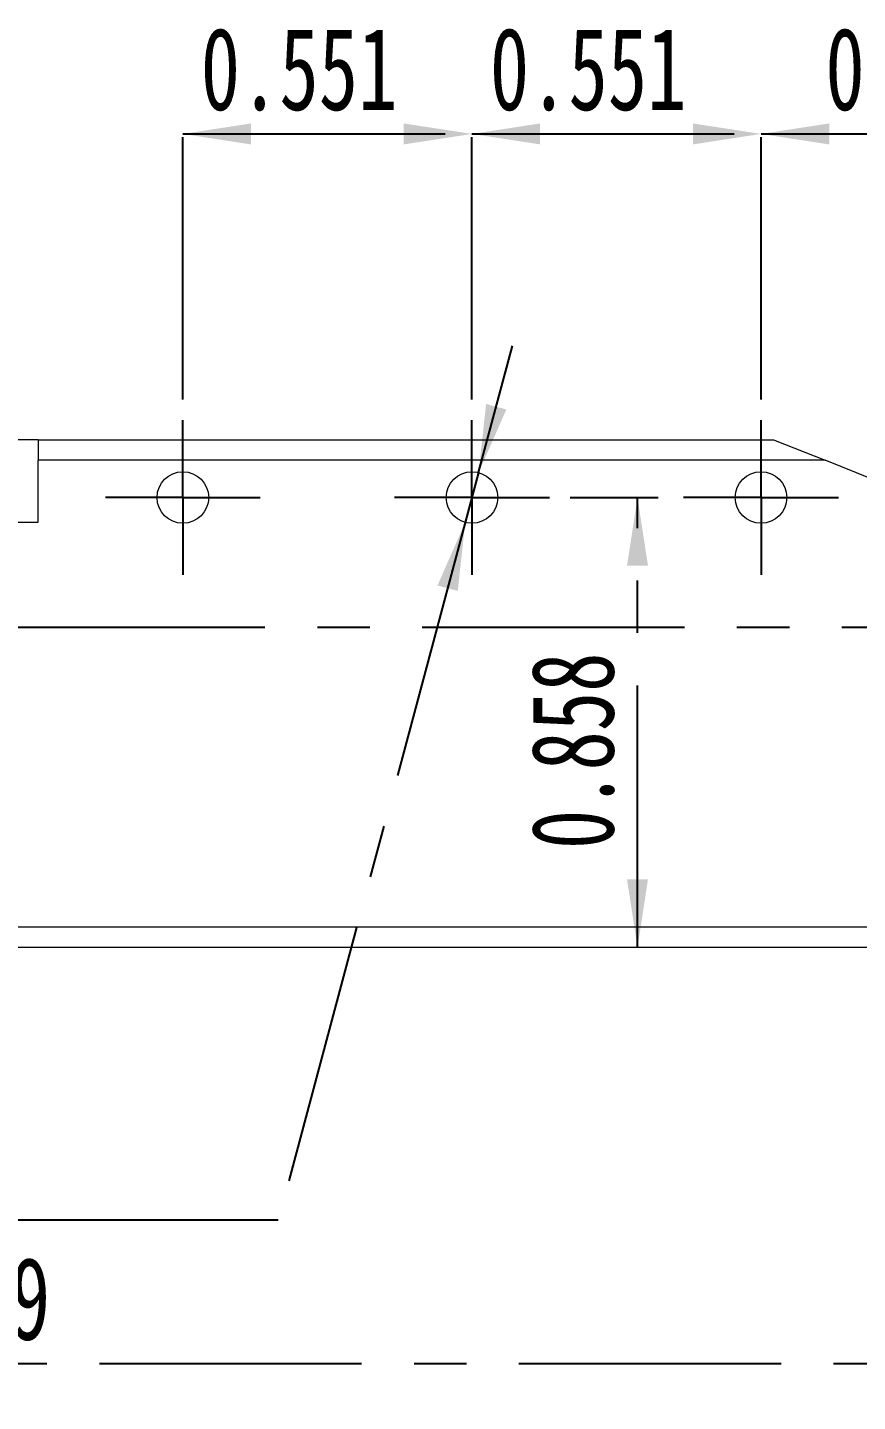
# Model space of a CAD drawing. Header units: inches. Extents: x 0.2 to 16.3, y 0.2 to 11.5.
# Drawn here: x 6.389 to 7.971, y 5.836 to 8.457 of the extents above; entities that cross this region are included whole.
import ezdxf

# ---------------------------------------------------------------- set-up
doc = ezdxf.new("R2010")
doc.units = ezdxf.units.IN
doc.header["$MEASUREMENT"] = 0
doc.linetypes.add('CENTERX2', pattern=[0.8, 0.5, -0.1, 0.1, -0.1])
doc.layers.add('CENTER_LINE', color=7, linetype='CENTERX2')
doc.styles.add('SLDTEXTSTYLE0', font='TXT', dxfattribs={"width": 0.7})
doc.dimstyles.new('SLDDIMSTYLE0', dxfattribs={"dimtxt": 0.15748, "dimasz": 0.13, "dimexe": 0, "dimexo": 0.0625, "dimgap": 0.03937, "dimtad": 1, "dimdec": 3, "dimrnd": 1e-09, "dimzin": 12, "dimdsep": 46, "dimtxsty": 'SLDTEXTSTYLE0', "dimsah": 1, "dimcen": 0.09, "dimadec": 0, "dimazin": 3, "dimtfac": 1, "dimtdec": 3, "dimtofl": 0, "dimtmove": 0, "dimatfit": 3, "dimfxl": 1, "dimfrac": 2, "dimtolj": 1, "dimtzin": 12, "dimarcsym": 0})
doc.dimstyles.new('SLDDIMSTYLE5', dxfattribs={"dimtxt": 0.15748, "dimasz": 0.13, "dimexe": 0, "dimexo": 0.0625, "dimgap": 0.03937, "dimtad": 1, "dimdec": 3, "dimrnd": 1e-09, "dimdsep": 46, "dimtxsty": 'SLDTEXTSTYLE0', "dimsah": 1, "dimcen": 0.09, "dimadec": 0, "dimazin": 2, "dimtfac": 1, "dimtdec": 3, "dimtofl": 0, "dimtmove": 0, "dimatfit": 3, "dimfxl": 1, "dimfrac": 2, "dimtolj": 1, "dimtzin": 12, "dimarcsym": 0})
doc.dimstyles.new('SLDDIMSTYLE7', dxfattribs={"dimtxt": 0.15748, "dimasz": 0.13, "dimexe": 0, "dimexo": 0.0625, "dimgap": 0.03937, "dimtad": 0, "dimtih": 1, "dimtoh": 1, "dimdec": 3, "dimrnd": 1e-09, "dimzin": 12, "dimdsep": 46, "dimtxsty": 'SLDTEXTSTYLE0', "dimsah": 1, "dimcen": 0, "dimadec": 0, "dimazin": 3, "dimtfac": 1, "dimtdec": 3, "dimtmove": 0, "dimatfit": 3, "dimfxl": 1, "dimfrac": 2, "dimtolj": 1, "dimtzin": 12, "dimarcsym": 0})

# ---------------------------------------------------------------- blocks, each defined once
blk = doc.blocks.new('_D_6')
at = {"layer": 'CENTER_LINE'}
for p, q in [((4.1257, 7.1117), (4.1257, 5.8693)), ((8.5155, 6.6668), (8.5155, 5.8693)), ((4.1257, 5.9086), (8.5155, 5.9086))]:
    blk.add_line(p, q, dxfattribs=at)
for points in [[(4.1257, 5.9086), (4.2557, 5.8886), (4.2557, 5.9286)], [(8.5155, 5.9086), (8.3855, 5.9286), (8.3855, 5.8886)]]:
    blk.add_solid(points, dxfattribs=at)
at = {"layer": 'CENTER_LINE', "insert": (6.1319, 6.1116), "char_height": 0.15748, "attachment_point": 1, "style": 'SLDTEXTSTYLE0'}
blk.add_mtext('4.39', dxfattribs=at)
blk = doc.blocks.new('_D_8')
at = {"layer": 'CENTER_LINE'}
for p, q in [((7.236, 7.7475), (7.236, 8.2933)), ((7.7872, 7.7475), (7.7872, 8.2933)), ((7.236, 8.2539), (7.7872, 8.2539))]:
    blk.add_line(p, q, dxfattribs=at)
for points in [[(7.236, 8.2539), (7.366, 8.2339), (7.366, 8.2739)], [(7.7872, 8.2539), (7.6572, 8.2739), (7.6572, 8.2339)]]:
    blk.add_solid(points, dxfattribs=at)
at = {"layer": 'CENTER_LINE', "insert": (7.2701, 8.4569), "char_height": 0.15748, "attachment_point": 1, "style": 'SLDTEXTSTYLE0'}
blk.add_mtext('0.551', dxfattribs=at)
blk = doc.blocks.new('_D_9')
at = {"layer": 'CENTER_LINE'}
for p, q in [((6.6848, 7.7475), (6.6848, 8.2933)), ((7.236, 7.7475), (7.236, 8.2933)), ((6.6848, 8.2539), (7.236, 8.2539))]:
    blk.add_line(p, q, dxfattribs=at)
for points in [[(6.6848, 8.2539), (6.8148, 8.2339), (6.8148, 8.2739)], [(7.236, 8.2539), (7.106, 8.2739), (7.106, 8.2339)]]:
    blk.add_solid(points, dxfattribs=at)
at = {"layer": 'CENTER_LINE', "insert": (6.7189, 8.4569), "char_height": 0.15748, "attachment_point": 1, "style": 'SLDTEXTSTYLE0'}
blk.add_mtext('0.551', dxfattribs=at)
blk = doc.blocks.new('_D_10')
at = {"layer": 'CENTER_LINE'}
for p, q in [((7.7872, 7.7475), (7.7872, 8.2933)), ((8.5155, 7.5487), (8.5155, 8.2933)), ((7.7872, 8.2539), (8.5155, 8.2539))]:
    blk.add_line(p, q, dxfattribs=at)
for points in [[(7.7872, 8.2539), (7.9172, 8.2339), (7.9172, 8.2739)], [(8.5155, 8.2539), (8.3855, 8.2739), (8.3855, 8.2339)]]:
    blk.add_solid(points, dxfattribs=at)
at = {"layer": 'CENTER_LINE', "insert": (7.9099, 8.4569), "char_height": 0.15748, "attachment_point": 1, "style": 'SLDTEXTSTYLE0'}
blk.add_mtext('0.728', dxfattribs=at)
blk = doc.blocks.new('_D_17')
at = {"layer": 'CENTER_LINE'}
for p, q in [((7.423, 7.5605), (7.5911, 7.5605)), ((7.5517, 6.7022), (7.5517, 7.5605))]:
    blk.add_line(p, q, dxfattribs=at)
for points in [[(7.5517, 7.5605), (7.5317, 7.4305), (7.5717, 7.4305)], [(7.5517, 6.7022), (7.5717, 6.8322), (7.5317, 6.8322)]]:
    blk.add_solid(points, dxfattribs=at)
at = {"layer": 'CENTER_LINE', "insert": (7.3487, 6.8899), "char_height": 0.15748, "attachment_point": 1, "rotation": 90, "style": 'SLDTEXTSTYLE0'}
blk.add_mtext('0.858', dxfattribs=at)
blk = doc.blocks.new('_D_18')
at = {"layer": 'CENTER_LINE'}
for p, q in [((7.2487, 7.608), (7.3134, 7.8495)), ((7.2487, 7.608), (7.2232, 7.513)), ((7.2232, 7.513), (6.8667, 6.1824)), ((6.8667, 6.1824), (4.8722, 6.1824))]:
    blk.add_line(p, q, dxfattribs=at)
for points in [[(7.2487, 7.608), (7.3017, 7.7284), (7.263, 7.7388)], [(7.2232, 7.513), (7.1703, 7.3926), (7.2089, 7.3822)]]:
    blk.add_solid(points, dxfattribs=at)
at = {"layer": 'CENTER_LINE', "char_height": 0.15748, "attachment_point": 1, "style": 'SLDTEXTSTYLE0'}
for s, insert in [('3-M3X0.5P TAP HOLE', (4.8722, 6.5689)), ('DEPTH 8.5', (5.3694, 6.3854))]:
    blk.add_mtext(s, dxfattribs=dict(at, insert=insert))
blk = doc.blocks.new('SW_CENTERMARKSYMBOL_2')
at = {"layer": 'CENTER_LINE', "color": 0}
for p, q in [((0, 0.0984), (0, 0.1476)), ((0, 0), (0, 0.0984)), ((-0.0984, 0), (-0.1476, 0)), ((0, 0), (-0.0984, 0)), ((0, 0), (0, -0.0984)), ((0, 0), (0.0984, 0)), ((0.0984, 0), (0.1476, 0)), ((0, -0.0984), (0, -0.1476))]:
    blk.add_line(p, q, dxfattribs=at)
blk = doc.blocks.new('SW_CENTERMARKSYMBOL_3')
at = {"layer": 'CENTER_LINE', "color": 0}
for p, q in [((0, 0.0984), (0, 0.1476)), ((0, 0), (0, 0.0984)), ((-0.0984, 0), (-0.1476, 0)), ((0, 0), (-0.0984, 0)), ((0, 0), (0, -0.0984)), ((0, 0), (0.0984, 0)), ((0.0984, 0), (0.1476, 0)), ((0, -0.0984), (0, -0.1476))]:
    blk.add_line(p, q, dxfattribs=at)
blk = doc.blocks.new('SW_CENTERMARKSYMBOL_4')
at = {"layer": 'CENTER_LINE', "color": 0}
for p, q in [((0, 0.0984), (0, 0.1476)), ((0, 0), (0, 0.0984)), ((-0.0984, 0), (-0.1476, 0)), ((0, 0), (-0.0984, 0)), ((0, 0), (0, -0.0984)), ((0, 0), (0.0984, 0)), ((0.0984, 0), (0.1476, 0)), ((0, -0.0984), (0, -0.1476))]:
    blk.add_line(p, q, dxfattribs=at)

msp = doc.modelspace()

# ---------------------------------------------------------------- linework, layer by layer
at = {"color": 7, "linetype": 'Continuous', "lineweight": 18}
for p, q in [((6.4092, 7.6707), (6.362, 7.6707)), ((6.4092, 7.6707), (6.4092, 7.6314)), ((6.4092, 7.6707), (7.8108, 7.6707)), ((7.8108, 7.6707), (7.9092, 7.6314)), ((7.9092, 7.6314), (6.4092, 7.6314)), ((6.4092, 7.5133), (6.4092, 7.6314)), ((8.2045, 7.5133), (7.9092, 7.6314)), ((6.1848, 7.5133), (6.4092, 7.5133)), ((4.7084, 6.7416), (8.3974, 6.7416)), ((8.3974, 6.7022), (4.7084, 6.7022))]:
    msp.add_line(p, q, dxfattribs=at)
for centre in [(6.6848, 7.5605), (7.236, 7.5605), (7.7872, 7.5605)]:
    msp.add_circle(centre, 0.0492, dxfattribs=at)
at = {"layer": 'CENTER_LINE'}
msp.add_line((3.9412, 7.3133), (10.1259, 7.3133), dxfattribs=at)

# ---------------------------------------------------------------- block references
for name, p in [('SW_CENTERMARKSYMBOL_2', (6.6848, 7.5605)), ('SW_CENTERMARKSYMBOL_3', (7.236, 7.5605)), ('SW_CENTERMARKSYMBOL_4', (7.7872, 7.5605))]:
    msp.add_blockref(name, p, dxfattribs=at)

# ---------------------------------------------------------------- dimensions: what is measured, and where the dimension line sits
for base, p1, p2, dimstyle, picture, middle in [((7.236, 8.2539), (6.6848, 7.7082), (7.236, 7.7082), 'SLDDIMSTYLE5', '_D_9', (6.9604, 8.2539)), ((7.7872, 8.2539), (7.236, 7.7082), (7.7872, 7.7082), 'SLDDIMSTYLE5', '_D_8', (7.5116, 8.2539)), ((8.5155, 8.2539), (7.7872, 7.7082), (8.5155, 7.5093), 'SLDDIMSTYLE5', '_D_10', (8.1513, 8.2539)), ((8.5155, 5.9086), (4.1257, 7.1511), (8.5155, 6.7062), 'SLDDIMSTYLE0', '_D_6', (6.3206, 5.9086))]:
    dim = msp.add_linear_dim(base=base, p1=p1, p2=p2, dimstyle=dimstyle, dxfattribs=at)
    dim.commit()
    dim.dimension.update_dxf_attribs({"geometry": picture, "text_midpoint": middle, "dimtype": 160})
dim = msp.add_diameter_dim_2p(p1=(7.2232, 7.513), p2=(7.2487, 7.608), text='3-M3X0.5P TAP HOLE\\PDEPTH 8.5', dimstyle='SLDDIMSTYLE7', override={"dimpost": '<>'}, dxfattribs=at)
dim.commit()
dim.dimension.update_dxf_attribs({"geometry": '_D_18', "text_midpoint": (5.8382, 6.3659), "dimtype": 163})
dim = msp.add_linear_dim(base=(7.5517, 7.5605), p1=(8.3974, 6.7022), p2=(7.3836, 7.5605), angle=90, dimstyle='SLDDIMSTYLE5', dxfattribs=at)
dim.commit()
dim.dimension.update_dxf_attribs({"geometry": '_D_17', "text_midpoint": (7.5517, 7.1314), "dimtype": 160})

doc.saveas('drawing.dxf')
